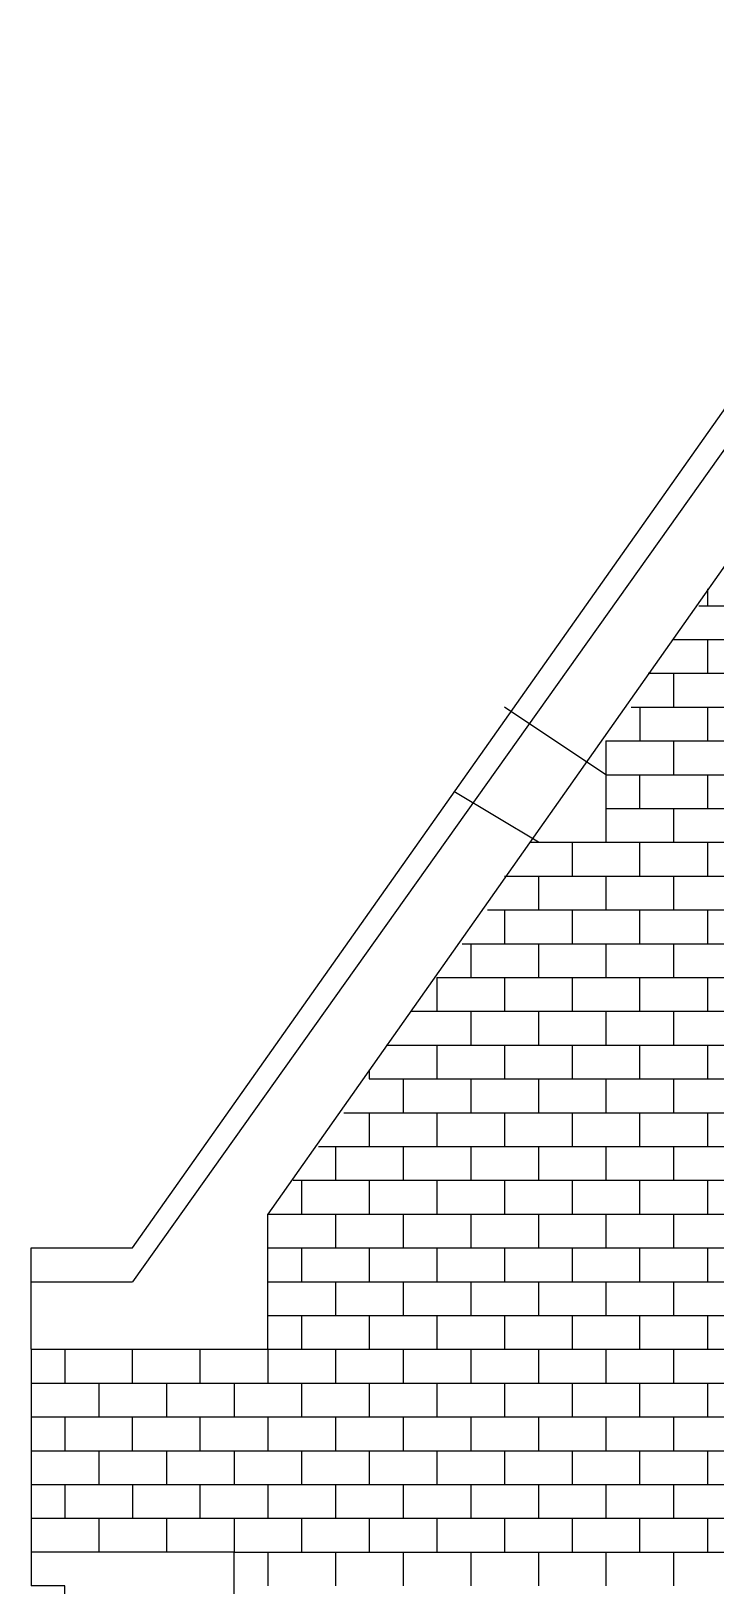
# Model space of a CAD drawing. Extents: x 192 to 301, y 47 to 228.
# Drawn here: x 192 to 212.25, y 157 to 203 of the extents above; entities that cross this region are included whole.
import ezdxf

# ---------------------------------------------------------------- set-up
doc = ezdxf.new("R2010")
doc.units = 0
doc.header["$MEASUREMENT"] = 0
doc.layers.add('OHNE_NAMEN', color=5, linetype='CONTINUOUS')

msp = doc.modelspace()

# ---------------------------------------------------------------- linework, layer by layer
at = {"layer": 'OHNE_NAMEN', "color": 7, "linetype": 'CONTINUOUS'}
for p, q in [((235.5, 223), (195, 165.9999)), ((233.5001, 216.9999), (199.0002, 168.0002)), ((212, 186.4999), (212, 186)), ((211.7499, 186), (237.1238, 186)), ((210.9999, 185.0002), (235.8739, 184.9998)), ((212, 184.9998), (212, 184.0001)), ((210.2499, 184.0001), (234.999, 184.0001)), ((211.0003, 183.9997), (211.0003, 182.9999)), ((209, 181), (206, 182.9999)), ((209.75, 182.9999), (234.3746, 183.001)), ((210.0001, 182.9996), (210.0001, 181.9998)), ((212, 182.9996), (212, 181.9998)), ((209, 182.0002), (209, 181)), ((209, 182.0002), (233.874, 181.9998)), ((210.9999, 182.0002), (210.9999, 181)), ((209, 181), (209, 179.0001)), ((209, 181), (233.6239, 181)), ((210.0001, 179.9999), (210.0001, 181)), ((212, 181), (212, 180.0003)), ((207.0001, 179.0001), (204.5, 180.5001)), ((209, 179.9999), (236.3745, 180.001)), ((210.9999, 179.9999), (210.9999, 179.0001)), ((206.75, 179.0001), (236.3745, 179.0012)), ((207.9999, 178.9998), (207.9999, 178)), ((210.0001, 178), (210.0001, 178.9998)), ((212, 178.9998), (212, 178)), ((206, 178), (236.3745, 178.0011)), ((207.0001, 178), (207.0001, 176.9999)), ((209, 178), (209, 176.9999)), ((210.9999, 178), (210.9999, 176.9999)), ((205.5001, 176.9999), (236.3745, 177.0013)), ((206, 176.9999), (206, 176.0001)), ((207.9999, 176.9999), (207.9999, 176.0001)), ((210.0001, 176.0001), (210.0001, 176.9999)), ((212, 176.9999), (212, 176.0001)), ((204.7501, 176.0001), (236.3745, 176.0012)), ((204.9999, 176.0001), (204.9999, 175)), ((207.0001, 176.0001), (207.0001, 175)), ((209, 176.0001), (209, 175)), ((210.9999, 176.0001), (210.9999, 175)), ((204.0001, 175), (236.3745, 175.0011)), ((204.0001, 175), (204.0001, 174.0002)), ((206, 175), (206, 174.0002)), ((207.9999, 175), (207.9999, 174.0002)), ((210.0001, 173.9999), (210.0001, 175)), ((212, 175), (212, 174.0002)), ((203.2501, 173.9999), (236.3745, 174.0013)), ((204.9999, 173.9999), (204.9999, 173.0001)), ((207.0001, 173.9999), (207.0001, 173.0001)), ((209, 173.9999), (209, 173.0001)), ((210.9999, 173.9999), (210.9999, 173.0001)), ((202.5001, 173.0001), (236.3745, 173.0012)), ((204.0001, 172.9998), (204.0001, 172)), ((206, 172.9998), (206, 172)), ((207.9999, 172.9998), (207.9999, 172)), ((210.0001, 172), (210.0001, 173.0001)), ((212, 172.9998), (212, 172)), ((201.9999, 172.2501), (201.9999, 172)), ((201.9999, 172), (236.3745, 172.001)), ((203, 172), (203, 170.9999)), ((204.9999, 172), (204.9999, 170.9999)), ((207.0001, 172), (207.0001, 170.9999)), ((209, 172), (209, 171.0002)), ((210.9999, 172), (210.9999, 171.0002)), ((201.2498, 170.9999), (236.3745, 171.0013)), ((201.9999, 170.9999), (201.9999, 170.0001)), ((204.0001, 170.9999), (204.0001, 170.0001)), ((206, 170.9999), (206, 170.0001)), ((207.9999, 170.9999), (207.9999, 170.0001)), ((210.0001, 170.0001), (210.0001, 170.9999)), ((212, 170.9999), (212, 170.0001)), ((200.4998, 170.0001), (236.3745, 170.0011)), ((201.0001, 170.0001), (201.0001, 169)), ((203, 170.0001), (203, 169)), ((204.9999, 170.0001), (204.9999, 169)), ((207.0001, 170.0001), (207.0001, 169)), ((209, 170.0001), (209, 169)), ((210.9999, 170.0001), (210.9999, 169)), ((199.7502, 169), (236.3745, 169.001)), ((200, 169), (200, 168.0002)), ((201.9999, 169), (201.9999, 168.0002)), ((204.0001, 169), (204.0001, 168.0002)), ((206, 169), (206, 168.0002)), ((207.9999, 169), (207.9999, 168.0002)), ((210.0001, 167.9998), (210.0001, 169)), ((212, 169), (212, 168.0002)), ((199.0002, 164), (199.0002, 168.0002)), ((199.0002, 168.0002), (236.3742, 168.0002)), ((201.0001, 168.0002), (201.0001, 167.0001)), ((203, 168.0002), (203, 167.0001)), ((204.9999, 168.0002), (204.9999, 167.0001)), ((207.0001, 168.0002), (207.0001, 167.0001)), ((209, 168.0002), (209, 167.0001)), ((210.9999, 168.0002), (210.9999, 167.0001)), ((199.0002, 167.0001), (236.3742, 167.0004)), ((200, 167.0001), (200, 166.0003)), ((201.9999, 167.0001), (201.9999, 166.0003)), ((204.0001, 167.0001), (204.0001, 166.0003)), ((206, 167.0001), (206, 166.0003)), ((207.9999, 167.0001), (207.9999, 166.0003)), ((210.0001, 165.9999), (210.0001, 167.0001)), ((212, 166.9997), (212, 165.9999)), ((192, 165.9999), (195, 165.9999)), ((199.0002, 165.9999), (236.3742, 166.0003)), ((201.0001, 165.9999), (201.0001, 165.0002)), ((203, 165.9999), (203, 165.0002)), ((204.9999, 165.9999), (204.9999, 165.0002)), ((207.0001, 165.9999), (207.0001, 165.0002)), ((209, 165.9999), (209, 165.0002)), ((210.9999, 165.9999), (210.9999, 165.0002)), ((199.0002, 165.0002), (236.3742, 165.0002)), ((200, 164.9998), (200, 164)), ((201.9999, 164.9998), (201.9999, 164)), ((204.0001, 164.9998), (204.0001, 164)), ((206, 164.9998), (206, 164)), ((207.9999, 164.9998), (207.9999, 164)), ((210.0001, 164), (210.0001, 164.9998)), ((212, 164.9998), (212, 164)), ((192, 164), (236.3749, 164)), ((193.0005, 164.0007), (193.0005, 163.001)), ((195.0007, 163.0006), (195.0007, 164.0007)), ((197.0006, 163.0006), (197.0006, 164.0007)), ((199.0002, 164), (199.0002, 162.9999)), ((201.0001, 164), (201.0001, 162.9999)), ((203, 164), (203, 162.9999)), ((204.9999, 164), (204.9999, 162.9999)), ((207.0001, 164), (207.0001, 162.9999)), ((209, 164), (209, 162.9999)), ((210.9999, 164), (210.9999, 162.9999)), ((210.9999, 164), (210.9999, 162.9999)), ((192, 162.9999), (236.3749, 162.9999)), ((194.0006, 163.001), (194.0006, 162.0008)), ((196.0005, 163.001), (196.0005, 162.0008)), ((198.0001, 162.9999), (198.0001, 162.0001)), ((200, 162.9999), (200, 162.0001)), ((201.9999, 162.9999), (201.9999, 162.0001)), ((204.0001, 162.9999), (204.0001, 162.0001)), ((206, 162.9999), (206, 162.0001)), ((207.9999, 162.9999), (207.9999, 162.0001)), ((210.0001, 162.0001), (210.0001, 162.9999)), ((212, 162.9999), (212, 162.0001)), ((192, 162.0001), (236.3749, 161.9998)), ((193.0005, 162.0008), (193.0005, 161.0011)), ((195.0007, 161.0007), (195.0007, 162.0008)), ((197.0006, 161.0007), (197.0006, 162.0008)), ((199.0002, 161.9998), (199.0002, 161)), ((201.0001, 161.9998), (201.0001, 161)), ((203, 161.9998), (203, 161)), ((204.9999, 161.9998), (204.9999, 161)), ((207.0001, 161.9998), (207.0001, 161)), ((209, 161.9998), (209, 161)), ((210.9999, 162.0001), (210.9999, 161)), ((210.9999, 161.9998), (210.9999, 161)), ((192, 161), (236.3742, 161.0004)), ((194.0006, 161.0011), (194.0006, 160.0009)), ((196.0005, 161.0011), (196.0005, 160.0009)), ((198.0001, 161), (198.0001, 160.0002)), ((200, 161), (200, 160.0002)), ((201.9999, 161), (201.9999, 160.0002)), ((204.0001, 161), (204.0001, 160.0002)), ((206, 161), (206, 160.0002)), ((207.9999, 161), (207.9999, 160.0002)), ((210.0001, 159.9999), (210.0001, 161)), ((212, 160.9997), (212, 159.9999)), ((192, 159.9999), (236.3742, 159.9999)), ((193.0005, 160.0009), (193.0005, 159.0008)), ((195.0007, 160.0009), (195.0007, 159.0008)), ((197.0006, 159.0008), (197.0006, 160.0009)), ((199.0002, 159.9999), (199.0002, 158.9998)), ((201.0001, 159.9999), (201.0001, 158.9998)), ((203, 159.9999), (203, 158.9998)), ((204.9999, 159.9999), (204.9999, 158.9998)), ((207.0001, 159.9999), (207.0001, 158.9998)), ((209, 159.9999), (209, 158.9998)), ((210.9999, 159.9999), (210.9999, 158.9998)), ((210.9999, 159.9999), (210.9999, 159.0001)), ((192, 159.0001), (300.9999, 159.0001)), ((194.0006, 159.0005), (194.0006, 158.0003)), ((196.0005, 159.0008), (196.0005, 158.0011)), ((198.0001, 158.9998), (198.0001, 158)), ((200, 158.9998), (200, 158)), ((201.9999, 158.9998), (201.9999, 158)), ((204.0001, 158.9998), (204.0001, 158)), ((206, 158.9998), (206, 158)), ((207.9999, 158.9998), (207.9999, 158)), ((210.0001, 158), (210.0001, 159.0001)), ((212, 158.9998), (212, 158)), ((198.0001, 158), (192, 158)), ((198.0001, 155), (198.0001, 158)), ((198.0001, 158), (300.9999, 158)), ((199.0002, 158), (199.0002, 156.9999)), ((201.0001, 158), (201.0001, 156.9999)), ((203, 158), (203, 156.9999)), ((204.9999, 158), (204.9999, 156.9999)), ((207.0001, 158), (207.0001, 156.9999)), ((209, 158), (209, 156.9999)), ((210.9999, 158), (210.9999, 156.9999)), ((210.9999, 158), (210.9999, 157.0002))]:
    msp.add_line(p, q, dxfattribs=at)
at = {"layer": 'OHNE_NAMEN', "color": 5, "linetype": 'CONTINUOUS'}
for p, q in [((195, 167.0001), (234.4999, 223)), ((192, 167.0001), (195, 167.0001)), ((192, 165.9999), (192, 167.0001)), ((192, 164.0014), (192, 166.0017)), ((192, 164.0014), (192.0004, 157.0013)), ((193.0005, 157.0002), (192.0007, 157.0002)), ((193.0005, 155.0003), (193.0001, 157.0013))]:
    msp.add_line(p, q, dxfattribs=at)

doc.saveas('drawing.dxf')
